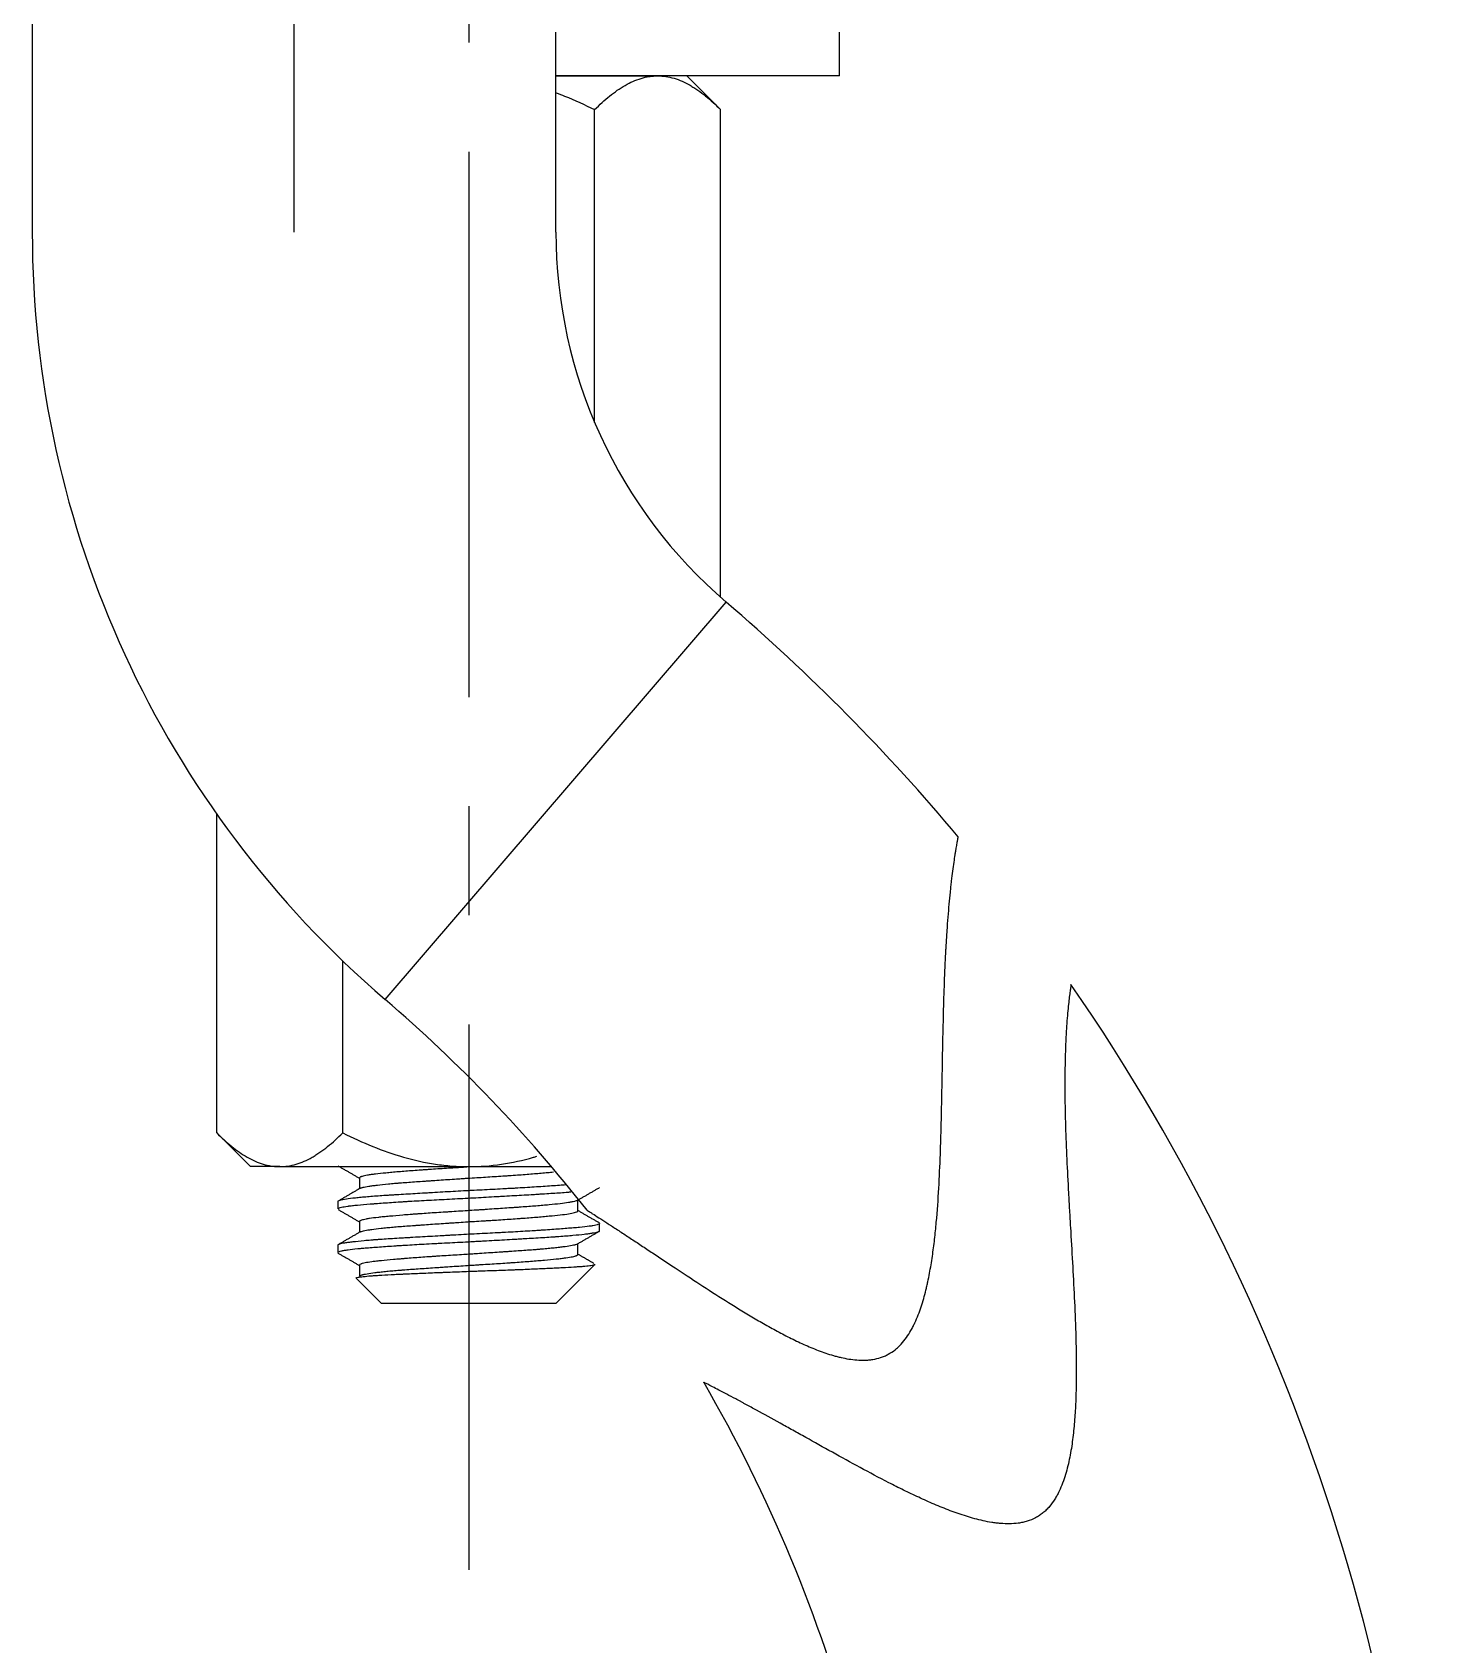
# Model space of a CAD drawing. Extents: x 0 to 790, y 0 to 579.
# Drawn here: x 211.34 to 243.34, y 192.63 to 229.59 of the extents above; entities that cross this region are included whole.
import ezdxf

# ---------------------------------------------------------------- set-up
doc = ezdxf.new("R2010")
doc.units = 0
doc.header["$LTSCALE"] = 10
doc.header["$MEASUREMENT"] = 0
doc.linetypes.add('CENTER', pattern=[2, 1.25, -0.25, 0.25, -0.25])
doc.layers.get('0').update_dxf_attribs({"linetype": 'CONTINUOUS'})
doc.layers.add('1', color=7, linetype='CONTINUOUS')

msp = doc.modelspace()

# ---------------------------------------------------------------- linework, layer by layer
at = {"color": 1, "linetype": 'CENTER'}
msp.add_line((221.338, 266.851), (221.338, 193.954), dxfattribs=at)
at = {"layer": '1', "color": 7, "linetype": 'Continuous', "lineweight": -3}
for p, q in [((211.337, 256.953), (211.337, 225.01)), ((217.337, 225.01), (217.337, 256.953)), ((223.337, 225.01), (223.337, 229.59)), ((229.838, 228.59), (229.838, 229.59)), ((223.337, 228.59), (225.668, 228.59)), ((229.838, 228.59), (223.337, 228.59)), ((223.838, 228.59), (223.838, 228.59)), ((226.338, 228.59), (225.668, 228.59)), ((227.111, 227.816), (226.338, 228.59)), ((224.224, 220.648), (224.224, 227.816)), ((227.111, 216.64), (227.111, 227.816)), ((211.337, 225.01), (211.337, 225.01)), ((219.424, 207.422), (227.236, 216.531)), ((215.564, 204.363), (215.564, 211.669)), ((218.451, 204.363), (218.451, 208.306)), ((215.564, 204.363), (216.338, 203.59)), ((217.007, 203.59), (216.338, 203.59)), ((217.007, 203.59), (221.338, 203.59)), ((218.838, 203.331), (218.838, 203.085)), ((221.338, 203.59), (223.235, 203.59)), ((218.338, 202.787), (218.338, 202.62)), ((223.838, 202.577), (223.838, 202.822)), ((218.838, 202.331), (218.838, 202.085)), ((224.338, 202.12), (224.338, 202.288)), ((223.838, 201.576), (223.838, 201.822)), ((218.338, 201.788), (218.338, 201.619)), ((218.838, 201.331), (218.838, 201.076)), ((223.338, 200.454), (224.212, 201.328)), ((218.764, 201.027), (219.338, 200.454)), ((221.338, 200.454), (219.338, 200.454)), ((223.338, 200.454), (221.338, 200.454))]:
    msp.add_line(p, q, dxfattribs=at)
for centre, radius, start, end in [((234.507, 225.01), 23.17, 180, 229.3831), ((234.507, 225.01), 11.17, 180, 229.3831), ((197.201, 181.51), 46.136, 39.9745, 49.3831), ((197.201, 181.51), 46.136, 0, 34.6822), ((197.201, 181.51), 34.136, 38.1371, 49.3831), ((197.201, 181.51), 34.136, 0, 30.1334)]:
    msp.add_arc(centre, radius, start, end, dxfattribs=at)
for points, knots in [([(224.224, 227.816), (224.337, 227.929), (224.452, 228.034), (224.684, 228.221), (224.802, 228.303), (225.041, 228.44), (225.163, 228.495), (225.35, 228.551), (225.413, 228.565), (225.508, 228.58), (225.54, 228.583), (225.604, 228.588), (225.636, 228.59), (225.668, 228.59)], [0, 0, 0, 0, 0.25, 0.25, 0.5, 0.5, 0.75, 0.75, 0.875, 0.875, 0.9375, 0.9375, 1, 1, 1, 1]), ([(225.668, 228.59), (225.794, 228.59), (225.919, 228.57), (226.167, 228.497), (226.289, 228.443), (226.44, 228.357), (226.47, 228.339), (226.53, 228.301), (226.56, 228.281), (226.649, 228.219), (226.708, 228.175), (226.884, 228.034), (226.998, 227.929), (227.111, 227.816)], [0, 0, 0, 0, 0.25, 0.25, 0.5, 0.5, 0.5625, 0.5625, 0.625, 0.625, 0.75, 0.75, 1, 1, 1, 1]), ([(223.342, 228.203), (223.407, 228.179), (223.471, 228.154), (223.769, 228.034), (223.998, 227.929), (224.224, 227.816)], [0, 0, 0, 0, 0.215264, 0.215264, 1, 1, 1, 1]), ([(224.05, 202.591), (224.05, 202.591), (224.062, 202.584), (224.094, 202.563), (224.114, 202.55), (224.14, 202.534), (224.158, 202.523), (224.168, 202.516), (224.219, 202.484), (224.268, 202.452), (224.378, 202.382), (224.439, 202.342), (224.522, 202.288), (224.539, 202.277), (224.574, 202.255), (224.591, 202.244), (224.645, 202.209), (224.681, 202.185), (224.793, 202.112), (224.87, 202.062), (225.03, 201.957), (225.112, 201.903), (225.28, 201.792), (225.366, 201.735), (225.542, 201.618), (225.631, 201.559), (225.812, 201.439), (225.904, 201.378), (226.182, 201.194), (226.371, 201.069), (226.754, 200.819), (226.949, 200.693), (227.344, 200.442), (227.544, 200.318), (227.85, 200.135), (227.952, 200.074), (228.16, 199.955), (228.264, 199.897), (228.476, 199.782), (228.582, 199.726), (228.797, 199.618), (228.906, 199.566), (229.126, 199.468), (229.237, 199.421), (229.463, 199.335), (229.577, 199.295), (229.723, 199.253), (229.753, 199.245), (229.812, 199.23), (229.841, 199.222), (229.931, 199.202), (229.99, 199.19), (230.111, 199.171), (230.171, 199.163), (230.292, 199.154), (230.353, 199.152), (230.445, 199.155), (230.475, 199.157), (230.537, 199.163), (230.568, 199.166), (230.659, 199.181), (230.719, 199.195), (230.807, 199.224), (230.837, 199.235), (230.88, 199.253), (230.894, 199.26), (230.923, 199.274), (230.937, 199.281), (231.006, 199.318), (231.058, 199.352), (231.132, 199.411), (231.156, 199.432), (231.203, 199.476), (231.226, 199.499), (231.291, 199.57), (231.331, 199.62), (231.406, 199.726), (231.441, 199.78), (231.489, 199.866), (231.504, 199.894), (231.535, 199.953), (231.549, 199.983), (231.591, 200.072), (231.616, 200.132), (231.664, 200.254), (231.686, 200.316), (231.748, 200.502), (231.783, 200.629), (231.823, 200.789), (231.83, 200.821), (231.845, 200.886), (231.852, 200.918), (231.873, 201.015), (231.886, 201.08), (231.923, 201.274), (231.944, 201.404), (231.982, 201.664), (231.999, 201.794), (232.029, 202.053), (232.042, 202.183), (232.077, 202.573), (232.096, 202.834), (232.125, 203.354), (232.137, 203.614), (232.151, 204.003), (232.155, 204.133), (232.161, 204.328), (232.162, 204.392), (232.166, 204.522), (232.167, 204.587), (232.175, 204.911), (232.18, 205.167), (232.19, 205.676), (232.194, 205.928), (232.204, 206.427), (232.209, 206.673), (232.221, 207.16), (232.227, 207.4), (232.243, 207.873), (232.253, 208.106), (232.266, 208.392), (232.269, 208.449), (232.274, 208.533), (232.275, 208.561), (232.278, 208.617), (232.286, 208.757), (232.295, 208.892), (232.316, 209.21), (232.332, 209.412), (232.358, 209.697), (232.366, 209.789), (232.38, 209.922), (232.385, 209.966), (232.394, 210.051), (232.399, 210.093), (232.423, 210.295), (232.442, 210.439), (232.469, 210.628), (232.478, 210.686), (232.49, 210.767), (232.496, 210.805), (232.502, 210.841), (232.506, 210.864), (232.508, 210.876), (232.517, 210.93), (232.53, 211.007), (232.545, 211.089), (232.551, 211.122), (232.556, 211.145), (232.557, 211.15), (232.557, 211.15)], [0, 0, 0, 0, 0.015625, 0.015625, 0.023437, 0.027343, 0.027343, 0.031249, 0.031249, 0.046874, 0.046874, 0.062498, 0.062498, 0.066404, 0.066404, 0.070311, 0.070311, 0.078123, 0.078123, 0.093747, 0.093747, 0.109372, 0.109372, 0.124997, 0.124997, 0.140621, 0.140621, 0.156246, 0.156246, 0.187495, 0.187495, 0.218744, 0.218744, 0.249993, 0.249993, 0.265618, 0.265618, 0.281242, 0.281242, 0.296867, 0.296867, 0.312492, 0.312492, 0.328116, 0.328116, 0.343741, 0.343741, 0.347647, 0.347647, 0.351553, 0.351553, 0.359365, 0.359365, 0.367178, 0.367178, 0.37499, 0.37499, 0.378896, 0.378896, 0.382802, 0.382802, 0.390615, 0.390615, 0.394521, 0.394521, 0.396474, 0.396474, 0.398427, 0.398427, 0.406239, 0.406239, 0.410145, 0.410145, 0.414051, 0.414051, 0.421864, 0.421864, 0.429676, 0.429676, 0.433582, 0.433582, 0.437488, 0.437488, 0.445301, 0.445301, 0.453113, 0.453113, 0.468737, 0.468737, 0.472644, 0.472644, 0.47655, 0.47655, 0.484362, 0.484362, 0.499987, 0.499987, 0.515611, 0.515611, 0.531236, 0.531236, 0.562485, 0.562485, 0.593734, 0.593734, 0.609359, 0.609359, 0.617171, 0.617171, 0.624983, 0.624983, 0.656232, 0.656232, 0.687482, 0.687482, 0.718731, 0.718731, 0.74998, 0.74998, 0.781229, 0.781229, 0.789041, 0.789041, 0.792947, 0.792947, 0.796854, 0.812478, 0.812478, 0.843727, 0.843727, 0.859352, 0.859352, 0.867164, 0.867164, 0.874977, 0.874977, 0.906226, 0.906226, 0.92185, 0.92185, 0.929663, 0.933569, 0.933569, 0.937475, 0.937475, 0.953099, 0.968724, 0.984349, 0.984349, 1, 1, 1, 1]), ([(235.14, 207.763), (235.14, 207.763), (235.139, 207.756), (235.135, 207.729), (235.132, 207.708), (235.124, 207.655), (235.119, 207.621), (235.111, 207.561), (235.109, 207.539), (235.103, 207.492), (235.1, 207.466), (235.084, 207.333), (235.07, 207.203), (235.051, 206.975), (235.044, 206.893), (235.036, 206.763), (235.033, 206.718), (235.028, 206.627), (235.025, 206.581), (235.013, 206.344), (235.006, 206.139), (235.001, 205.814), (235, 205.703), (234.999, 205.56), (234.999, 205.531), (234.999, 205.474), (234.999, 205.445), (234.999, 205.357), (235, 205.298), (235.002, 205.003), (235.007, 204.76), (235.022, 204.267), (235.032, 204.015), (235.055, 203.506), (235.068, 203.247), (235.086, 202.92), (235.089, 202.855), (235.097, 202.723), (235.1, 202.657), (235.111, 202.459), (235.119, 202.327), (235.142, 201.929), (235.158, 201.663), (235.188, 201.128), (235.202, 200.86), (235.228, 200.321), (235.239, 200.051), (235.251, 199.644), (235.255, 199.509), (235.26, 199.237), (235.261, 199.101), (235.262, 198.829), (235.261, 198.693), (235.255, 198.421), (235.251, 198.285), (235.239, 198.014), (235.231, 197.878), (235.208, 197.606), (235.195, 197.47), (235.168, 197.267), (235.158, 197.199), (235.137, 197.063), (235.125, 196.996), (235.098, 196.862), (235.084, 196.795), (235.051, 196.663), (235.033, 196.597), (234.994, 196.467), (234.972, 196.402), (234.924, 196.274), (234.897, 196.211), (234.852, 196.117), (234.836, 196.086), (234.803, 196.026), (234.786, 195.996), (234.731, 195.908), (234.69, 195.852), (234.623, 195.773), (234.599, 195.747), (234.55, 195.698), (234.524, 195.675), (234.471, 195.632), (234.443, 195.611), (234.4, 195.583), (234.386, 195.574), (234.356, 195.556), (234.34, 195.548), (234.263, 195.507), (234.2, 195.482), (234.101, 195.452), (234.068, 195.443), (234.017, 195.432), (234, 195.429), (233.966, 195.423), (233.949, 195.42), (233.865, 195.409), (233.797, 195.404), (233.661, 195.402), (233.594, 195.405), (233.492, 195.413), (233.458, 195.416), (233.391, 195.425), (233.357, 195.429), (233.258, 195.445), (233.192, 195.458), (232.997, 195.501), (232.869, 195.536), (232.617, 195.615), (232.493, 195.658), (232.309, 195.728), (232.248, 195.752), (232.126, 195.801), (232.066, 195.826), (231.885, 195.903), (231.767, 195.956), (231.533, 196.065), (231.417, 196.12), (231.189, 196.232), (231.076, 196.289), (230.74, 196.461), (230.521, 196.578), (230.091, 196.81), (229.879, 196.927), (229.464, 197.157), (229.261, 197.271), (228.962, 197.438), (228.863, 197.493), (228.717, 197.574), (228.668, 197.601), (228.572, 197.655), (228.524, 197.681), (228.289, 197.812), (228.108, 197.912), (227.851, 198.052), (227.769, 198.097), (227.668, 198.151), (227.649, 198.162), (227.609, 198.183), (227.59, 198.194), (227.532, 198.225), (227.495, 198.245), (227.385, 198.303), (227.316, 198.34), (227.188, 198.407), (227.128, 198.439), (227.019, 198.495), (226.97, 198.521), (226.916, 198.549), (226.905, 198.554), (226.885, 198.565), (226.875, 198.57), (226.848, 198.584), (226.831, 198.593), (226.786, 198.616), (226.763, 198.627), (226.732, 198.643), (226.724, 198.647), (226.724, 198.647)], [0, 0, 0, 0, 0.015626, 0.015626, 0.031251, 0.031251, 0.046877, 0.046877, 0.05469, 0.05469, 0.062502, 0.062502, 0.093753, 0.093753, 0.109379, 0.109379, 0.117192, 0.117192, 0.125005, 0.125005, 0.156256, 0.156256, 0.171881, 0.171881, 0.175788, 0.175788, 0.179694, 0.179694, 0.187507, 0.187507, 0.218758, 0.218758, 0.250009, 0.250009, 0.28126, 0.28126, 0.289073, 0.289073, 0.296886, 0.296886, 0.312512, 0.312512, 0.343763, 0.343763, 0.375014, 0.375014, 0.406265, 0.406265, 0.421891, 0.421891, 0.437516, 0.437516, 0.453142, 0.453142, 0.468767, 0.468767, 0.484393, 0.484393, 0.500019, 0.500019, 0.507831, 0.507831, 0.515644, 0.515644, 0.523457, 0.523457, 0.53127, 0.53127, 0.539083, 0.539083, 0.546895, 0.546895, 0.550802, 0.550802, 0.554708, 0.554708, 0.562521, 0.562521, 0.566427, 0.566427, 0.570334, 0.570334, 0.57424, 0.57424, 0.576193, 0.576193, 0.578146, 0.578146, 0.585959, 0.585959, 0.589866, 0.589866, 0.591819, 0.591819, 0.593772, 0.593772, 0.601585, 0.601585, 0.609398, 0.609398, 0.613304, 0.613304, 0.61721, 0.61721, 0.625023, 0.625023, 0.640649, 0.640649, 0.656274, 0.656274, 0.664087, 0.664087, 0.6719, 0.6719, 0.687526, 0.687526, 0.703151, 0.703151, 0.718777, 0.718777, 0.750028, 0.750028, 0.781279, 0.781279, 0.81253, 0.81253, 0.828156, 0.828156, 0.835969, 0.835969, 0.843781, 0.843781, 0.875033, 0.875033, 0.890658, 0.890658, 0.894565, 0.894565, 0.898471, 0.898471, 0.906284, 0.906284, 0.921909, 0.921909, 0.937535, 0.937535, 0.95316, 0.95316, 0.957067, 0.957067, 0.960973, 0.960973, 0.968786, 0.968786, 0.984412, 0.984412, 1, 1, 1, 1]), ([(215.564, 204.363), (215.677, 204.25), (215.792, 204.146), (216.024, 203.959), (216.141, 203.876), (216.381, 203.739), (216.503, 203.684), (216.69, 203.628), (216.753, 203.614), (216.848, 203.599), (216.88, 203.596), (216.944, 203.591), (216.976, 203.59), (217.007, 203.59)], [0, 0, 0, 0, 0.25, 0.25, 0.5, 0.5, 0.75, 0.75, 0.875, 0.875, 0.9375, 0.9375, 1, 1, 1, 1]), ([(217.007, 203.59), (217.134, 203.59), (217.259, 203.609), (217.506, 203.682), (217.628, 203.736), (217.779, 203.822), (217.809, 203.84), (217.869, 203.878), (217.899, 203.898), (217.989, 203.96), (218.048, 204.004), (218.223, 204.145), (218.338, 204.25), (218.451, 204.363)], [0, 0, 0, 0, 0.25, 0.25, 0.5, 0.5, 0.5625, 0.5625, 0.625, 0.625, 0.75, 0.75, 1, 1, 1, 1]), ([(218.451, 204.363), (218.677, 204.25), (218.906, 204.146), (219.37, 203.959), (219.605, 203.876), (220.085, 203.739), (220.329, 203.684), (220.702, 203.628), (220.828, 203.614), (221.019, 203.599), (221.082, 203.596), (221.21, 203.591), (221.274, 203.59), (221.338, 203.59)], [0, 0, 0, 0, 0.25, 0.25, 0.5, 0.5, 0.75, 0.75, 0.875, 0.875, 0.9375, 0.9375, 1, 1, 1, 1]), ([(221.338, 203.59), (221.591, 203.59), (221.841, 203.609), (222.335, 203.682), (222.579, 203.736), (222.847, 203.812), (222.873, 203.82), (222.899, 203.828)], [0, 0, 0, 0, 0.474369, 0.474369, 0.948738, 0.948738, 1, 1, 1, 1]), ([(221.474, 203.589), (221.395, 203.584), (221.315, 203.579), (221.2, 203.572), (221.166, 203.57), (221.097, 203.565), (221.063, 203.563), (220.961, 203.557), (220.894, 203.553), (220.694, 203.54), (220.564, 203.532), (220.403, 203.521), (220.371, 203.519), (220.308, 203.515), (220.277, 203.512), (220.185, 203.506), (220.125, 203.501), (219.949, 203.488), (219.838, 203.479), (219.706, 203.468), (219.68, 203.466), (219.629, 203.461), (219.604, 203.459), (219.531, 203.452), (219.485, 203.448), (219.352, 203.435), (219.272, 203.427), (219.183, 203.417), (219.165, 203.414), (219.132, 203.41), (219.116, 203.408), (219.07, 203.402), (219.042, 203.397), (218.966, 203.384), (218.926, 203.375), (218.889, 203.364), (218.882, 203.362), (218.87, 203.357), (218.865, 203.355), (218.851, 203.348), (218.845, 203.343), (218.839, 203.336), (218.838, 203.334), (218.838, 203.331)], [0, 0, 0, 0, 0.059062, 0.059062, 0.084345, 0.084345, 0.109628, 0.109628, 0.160195, 0.160195, 0.261328, 0.261328, 0.286611, 0.286611, 0.311894, 0.311894, 0.362461, 0.362461, 0.463594, 0.463594, 0.488877, 0.488877, 0.51416, 0.51416, 0.564727, 0.564727, 0.66586, 0.66586, 0.691143, 0.691143, 0.716427, 0.716427, 0.766993, 0.766993, 0.868126, 0.868126, 0.893409, 0.893409, 0.918693, 0.918693, 0.969259, 0.969259, 1, 1, 1, 1]), ([(218.853, 203.094), (218.859, 203.097), (218.865, 203.1), (218.88, 203.105), (218.886, 203.107), (218.901, 203.112), (218.908, 203.114), (218.951, 203.124), (218.996, 203.133), (219.078, 203.146), (219.123, 203.152), (219.174, 203.159), (219.21, 203.163), (219.228, 203.166), (219.322, 203.177), (219.405, 203.186), (219.543, 203.199), (219.591, 203.204), (219.667, 203.21), (219.692, 203.212), (219.745, 203.216), (219.771, 203.218), (219.907, 203.229), (220.02, 203.237), (220.199, 203.25), (220.291, 203.256), (220.385, 203.263), (220.449, 203.267), (220.481, 203.269), (220.644, 203.281), (220.775, 203.29), (220.976, 203.303), (221.044, 203.308), (221.145, 203.314), (221.179, 203.317), (221.248, 203.321), (221.282, 203.323), (221.454, 203.334), (221.726, 203.351), (221.991, 203.368), (222.154, 203.378), (222.187, 203.38), (222.251, 203.385), (222.283, 203.387), (222.377, 203.393), (222.438, 203.398), (222.619, 203.411), (222.734, 203.42), (222.871, 203.431), (222.898, 203.433), (222.951, 203.438), (222.977, 203.44), (223.053, 203.447), (223.102, 203.451), (223.194, 203.46), (223.237, 203.464), (223.278, 203.468)], [0, 0, 0, 0, 0.024833, 0.024833, 0.042271, 0.042271, 0.05971, 0.05971, 0.129465, 0.129465, 0.164342, 0.18178, 0.18178, 0.199219, 0.199219, 0.268973, 0.268973, 0.303851, 0.303851, 0.321289, 0.321289, 0.338728, 0.338728, 0.408482, 0.408482, 0.44336, 0.460798, 0.460798, 0.478237, 0.478237, 0.547991, 0.547991, 0.582868, 0.582868, 0.600307, 0.600307, 0.617746, 0.617746, 0.6875, 0.757255, 0.757255, 0.774693, 0.774693, 0.792132, 0.792132, 0.827009, 0.827009, 0.896763, 0.896763, 0.914202, 0.914202, 0.931641, 0.931641, 0.966518, 0.966518, 1, 1, 1, 1]), ([(223.557, 203.17), (223.513, 203.167), (223.467, 203.163), (223.361, 203.155), (223.301, 203.151), (223.112, 203.138), (222.98, 203.129), (222.702, 203.111), (222.557, 203.102), (222.368, 203.092), (222.329, 203.09), (222.253, 203.086), (222.214, 203.084), (222.098, 203.077), (222.02, 203.073), (221.784, 203.061), (221.625, 203.053), (221.443, 203.044), (221.423, 203.043), (221.382, 203.041), (221.362, 203.04), (221.301, 203.036), (221.261, 203.034), (221.14, 203.028), (221.059, 203.023), (220.82, 203.01), (220.663, 203.001), (220.469, 202.99), (220.431, 202.987), (220.354, 202.983), (220.315, 202.981), (220.202, 202.974), (220.128, 202.97), (219.91, 202.957), (219.771, 202.949), (219.605, 202.939), (219.572, 202.937), (219.507, 202.933), (219.475, 202.931), (219.381, 202.925), (219.32, 202.92), (219.146, 202.908), (219.04, 202.899), (218.894, 202.886), (218.848, 202.881), (218.761, 202.872), (218.721, 202.868), (218.608, 202.855), (218.545, 202.846), (218.468, 202.834), (218.446, 202.83), (218.416, 202.823), (218.407, 202.821), (218.391, 202.817), (218.384, 202.815), (218.351, 202.805), (218.338, 202.797), (218.338, 202.789)], [0, 0, 0, 0, 0.027629, 0.027629, 0.061159, 0.061159, 0.128219, 0.128219, 0.195279, 0.195279, 0.212044, 0.212044, 0.228809, 0.228809, 0.262339, 0.262339, 0.329399, 0.329399, 0.337782, 0.337782, 0.346164, 0.346164, 0.36293, 0.36293, 0.39646, 0.39646, 0.46352, 0.46352, 0.480285, 0.480285, 0.49705, 0.49705, 0.53058, 0.53058, 0.59764, 0.59764, 0.614405, 0.614405, 0.63117, 0.63117, 0.6647, 0.6647, 0.73176, 0.73176, 0.76529, 0.76529, 0.79882, 0.79882, 0.865881, 0.865881, 0.899411, 0.899411, 0.916176, 0.916176, 0.932941, 0.932941, 1, 1, 1, 1]), ([(218.338, 202.62), (218.338, 202.624), (218.341, 202.627), (218.349, 202.633), (218.353, 202.636), (218.362, 202.64), (218.368, 202.642), (218.386, 202.649), (218.402, 202.654), (218.458, 202.667), (218.508, 202.676), (218.579, 202.685), (218.587, 202.687), (218.603, 202.689), (218.611, 202.69), (218.637, 202.693), (218.691, 202.699), (218.751, 202.705), (218.878, 202.718), (218.974, 202.726), (219.107, 202.736), (219.134, 202.738), (219.19, 202.742), (219.218, 202.745), (219.305, 202.751), (219.365, 202.756), (219.551, 202.769), (219.683, 202.778), (219.856, 202.789), (219.892, 202.791), (219.963, 202.795), (219.999, 202.798), (220.109, 202.804), (220.183, 202.808), (220.408, 202.821), (220.562, 202.829), (220.798, 202.841), (220.878, 202.845), (221.039, 202.854), (221.12, 202.858), (221.361, 202.87), (221.521, 202.879), (221.76, 202.892), (221.84, 202.897), (221.959, 202.904), (221.999, 202.906), (222.078, 202.91), (222.117, 202.913), (222.311, 202.924), (222.461, 202.932), (222.679, 202.945), (222.751, 202.949), (222.839, 202.954), (222.856, 202.955), (222.891, 202.957), (222.908, 202.958), (222.96, 202.962), (222.994, 202.964), (223.161, 202.974), (223.286, 202.982), (223.46, 202.994), (223.516, 202.999), (223.597, 203.005), (223.624, 203.008), (223.658, 203.011), (223.666, 203.011), (223.675, 203.012)], [0, 0, 0, 0, 0.028303, 0.028303, 0.044681, 0.044681, 0.06106, 0.06106, 0.093817, 0.093817, 0.15933, 0.15933, 0.167519, 0.167519, 0.175708, 0.175708, 0.192087, 0.224844, 0.224844, 0.290357, 0.290357, 0.306736, 0.306736, 0.323114, 0.323114, 0.355871, 0.355871, 0.421384, 0.421384, 0.437763, 0.437763, 0.454141, 0.454141, 0.486898, 0.486898, 0.552411, 0.552411, 0.585168, 0.585168, 0.617925, 0.617925, 0.683439, 0.683439, 0.716195, 0.716195, 0.732574, 0.732574, 0.748952, 0.748952, 0.814466, 0.814466, 0.847222, 0.847222, 0.855412, 0.855412, 0.863601, 0.863601, 0.879979, 0.879979, 0.945493, 0.945493, 0.97825, 0.97825, 0.994628, 0.994628, 1, 1, 1, 1]), ([(223.825, 202.815), (223.813, 202.807), (223.791, 202.8), (223.743, 202.788), (223.724, 202.784), (223.679, 202.775), (223.654, 202.771), (223.571, 202.758), (223.441, 202.74), (223.274, 202.722), (223.158, 202.711), (223.134, 202.708), (223.085, 202.704), (223.061, 202.702), (222.985, 202.695), (222.934, 202.691), (222.773, 202.679), (222.659, 202.67), (222.508, 202.66), (222.478, 202.657), (222.416, 202.653), (222.385, 202.651), (222.291, 202.644), (222.228, 202.64), (222.035, 202.627), (221.903, 202.618), (221.734, 202.606), (221.7, 202.604), (221.632, 202.6), (221.598, 202.597), (221.496, 202.591), (221.427, 202.586), (221.223, 202.573), (221.087, 202.565), (220.918, 202.554), (220.884, 202.552), (220.816, 202.548), (220.783, 202.546), (220.683, 202.54), (220.617, 202.535), (220.423, 202.523), (220.298, 202.514), (220.146, 202.503), (220.116, 202.501), (220.057, 202.496), (220.027, 202.494), (219.94, 202.487), (219.884, 202.483), (219.721, 202.469), (219.62, 202.46), (219.502, 202.449), (219.479, 202.447), (219.433, 202.443), (219.411, 202.441), (219.346, 202.435), (219.306, 202.43), (219.191, 202.418), (219.124, 202.41), (219.053, 202.399), (219.039, 202.397), (219.013, 202.392), (219, 202.39), (218.965, 202.383), (218.944, 202.379), (218.89, 202.365), (218.865, 202.356), (218.847, 202.345), (218.845, 202.343), (218.84, 202.338), (218.839, 202.336), (218.838, 202.333), (218.838, 202.332), (218.838, 202.331)], [0, 0, 0, 0, 0.049655, 0.049655, 0.076641, 0.076641, 0.103627, 0.103627, 0.157599, 0.211572, 0.211572, 0.225065, 0.225065, 0.238558, 0.238558, 0.265544, 0.265544, 0.319517, 0.319517, 0.33301, 0.33301, 0.346503, 0.346503, 0.373489, 0.373489, 0.427461, 0.427461, 0.440955, 0.440955, 0.454448, 0.454448, 0.481434, 0.481434, 0.535406, 0.535406, 0.548899, 0.548899, 0.562392, 0.562392, 0.589379, 0.589379, 0.643351, 0.643351, 0.656844, 0.656844, 0.670337, 0.670337, 0.697323, 0.697323, 0.751296, 0.751296, 0.764789, 0.764789, 0.778282, 0.778282, 0.805268, 0.805268, 0.859241, 0.859241, 0.872734, 0.872734, 0.886227, 0.886227, 0.913213, 0.913213, 0.967186, 0.967186, 0.980679, 0.980679, 0.994172, 0.994172, 1, 1, 1, 1]), ([(218.851, 202.093), (218.855, 202.095), (218.86, 202.098), (218.886, 202.108), (218.917, 202.117), (218.98, 202.129), (219.004, 202.134), (219.043, 202.14), (219.057, 202.142), (219.086, 202.147), (219.101, 202.149), (219.18, 202.16), (219.252, 202.169), (219.374, 202.182), (219.417, 202.187), (219.485, 202.194), (219.508, 202.196), (219.556, 202.2), (219.58, 202.202), (219.703, 202.213), (219.808, 202.222), (219.976, 202.234), (220.034, 202.238), (220.123, 202.245), (220.153, 202.247), (220.214, 202.251), (220.245, 202.253), (220.4, 202.264), (220.527, 202.273), (220.724, 202.286), (220.79, 202.291), (220.891, 202.297), (220.924, 202.3), (220.992, 202.304), (221.026, 202.307), (221.197, 202.318), (221.332, 202.327), (221.536, 202.339), (221.604, 202.344), (221.705, 202.35), (221.739, 202.352), (221.807, 202.356), (221.841, 202.358), (222.008, 202.369), (222.138, 202.377), (222.328, 202.39), (222.421, 202.396), (222.512, 202.403), (222.572, 202.407), (222.602, 202.41), (222.749, 202.421), (222.859, 202.43), (223.014, 202.443), (223.089, 202.45), (223.159, 202.456), (223.206, 202.461), (223.228, 202.463), (223.339, 202.474), (223.418, 202.482), (223.556, 202.498), (223.616, 202.507), (223.691, 202.52), (223.714, 202.525), (223.753, 202.534), (223.769, 202.538), (223.812, 202.552), (223.829, 202.561), (223.837, 202.572), (223.837, 202.574), (223.838, 202.577), (223.838, 202.577), (223.838, 202.577)], [0, 0, 0, 0, 0.015517, 0.015517, 0.069397, 0.069397, 0.096336, 0.096336, 0.109806, 0.109806, 0.123276, 0.123276, 0.177155, 0.177155, 0.204095, 0.204095, 0.217565, 0.217565, 0.231035, 0.231035, 0.284914, 0.284914, 0.311854, 0.311854, 0.325324, 0.325324, 0.338793, 0.338793, 0.392673, 0.392673, 0.419612, 0.419612, 0.433082, 0.433082, 0.446552, 0.446552, 0.500431, 0.500431, 0.527371, 0.527371, 0.540841, 0.540841, 0.554311, 0.554311, 0.60819, 0.60819, 0.63513, 0.6486, 0.6486, 0.66207, 0.66207, 0.715949, 0.715949, 0.742889, 0.756358, 0.756358, 0.769828, 0.769828, 0.823708, 0.823708, 0.877587, 0.877587, 0.904527, 0.904527, 0.931466, 0.931466, 0.985346, 0.985346, 0.998816, 0.998816, 1, 1, 1, 1]), ([(224.338, 202.289), (224.338, 202.289), (224.338, 202.289), (224.338, 202.288), (224.337, 202.286), (224.337, 202.284), (224.335, 202.281), (224.332, 202.278), (224.316, 202.267), (224.29, 202.258), (224.234, 202.244), (224.211, 202.24), (224.173, 202.233), (224.16, 202.231), (224.131, 202.227), (224.116, 202.224), (224.037, 202.214), (223.963, 202.205), (223.835, 202.193), (223.79, 202.189), (223.717, 202.183), (223.692, 202.181), (223.641, 202.177), (223.615, 202.175), (223.535, 202.169), (223.479, 202.164), (223.364, 202.156), (223.244, 202.147), (223.116, 202.138), (223.016, 202.131), (222.983, 202.129), (222.914, 202.125), (222.88, 202.122), (222.705, 202.111), (222.56, 202.103), (222.335, 202.09), (222.259, 202.086), (222.143, 202.08), (222.104, 202.078), (222.026, 202.074), (221.986, 202.072), (221.787, 202.061), (221.627, 202.053), (221.307, 202.037), (221.146, 202.028), (220.945, 202.017), (220.905, 202.014), (220.825, 202.01), (220.785, 202.008), (220.667, 202.001), (220.589, 201.996), (220.358, 201.983), (220.207, 201.975), (220.024, 201.964), (219.987, 201.962), (219.915, 201.958), (219.809, 201.951), (219.707, 201.945), (219.509, 201.933), (219.384, 201.925), (219.238, 201.914), (219.209, 201.912), (219.152, 201.908), (219.125, 201.906), (219.044, 201.899), (218.993, 201.895), (218.848, 201.881), (218.762, 201.872), (218.667, 201.861), (218.649, 201.859), (218.614, 201.855), (218.597, 201.853), (218.549, 201.846), (218.521, 201.842), (218.444, 201.83), (218.405, 201.822), (218.372, 201.812), (218.363, 201.809), (218.356, 201.805), (218.352, 201.803), (218.35, 201.802), (218.341, 201.797), (218.338, 201.793), (218.338, 201.789), (218.338, 201.789), (218.338, 201.789)], [0, 0, 0, 0, 0.000614, 0.000614, 0.007017, 0.007017, 0.013421, 0.026228, 0.026228, 0.077458, 0.077458, 0.103073, 0.103073, 0.11588, 0.11588, 0.128688, 0.128688, 0.179917, 0.179917, 0.205532, 0.205532, 0.218339, 0.218339, 0.231147, 0.231147, 0.256761, 0.256761, 0.282376, 0.307991, 0.307991, 0.320798, 0.320798, 0.333606, 0.333606, 0.384835, 0.384835, 0.41045, 0.41045, 0.423257, 0.423257, 0.436065, 0.436065, 0.487294, 0.487294, 0.538524, 0.538524, 0.551331, 0.551331, 0.564139, 0.564139, 0.589753, 0.589753, 0.640983, 0.640983, 0.65379, 0.65379, 0.666598, 0.692213, 0.692213, 0.743442, 0.743442, 0.75625, 0.75625, 0.769057, 0.769057, 0.794672, 0.794672, 0.845901, 0.845901, 0.858709, 0.858709, 0.871516, 0.871516, 0.897131, 0.897131, 0.94836, 0.94836, 0.961168, 0.967571, 0.967571, 0.973975, 0.973975, 0.99959, 0.99959, 1, 1, 1, 1]), ([(218.338, 201.619), (218.338, 201.623), (218.341, 201.627), (218.359, 201.64), (218.384, 201.649), (218.431, 201.661), (218.441, 201.663), (218.464, 201.667), (218.476, 201.67), (218.514, 201.676), (218.542, 201.68), (218.635, 201.693), (218.709, 201.702), (218.816, 201.712), (218.849, 201.715), (218.884, 201.718), (218.908, 201.72), (218.92, 201.721), (218.98, 201.726), (219.031, 201.73), (219.137, 201.739), (219.193, 201.743), (219.308, 201.751), (219.427, 201.76), (219.556, 201.769), (219.656, 201.776), (219.69, 201.778), (219.758, 201.783), (219.792, 201.785), (219.966, 201.796), (220.111, 201.804), (220.336, 201.817), (220.412, 201.821), (220.529, 201.827), (220.568, 201.829), (220.647, 201.833), (220.686, 201.835), (220.884, 201.846), (221.043, 201.854), (221.283, 201.866), (221.364, 201.87), (221.485, 201.877), (221.525, 201.879), (221.606, 201.884), (221.647, 201.886), (221.847, 201.897), (222.005, 201.906), (222.236, 201.919), (222.312, 201.924), (222.426, 201.93), (222.463, 201.932), (222.538, 201.937), (222.575, 201.939), (222.759, 201.95), (222.898, 201.958), (223.096, 201.97), (223.161, 201.974), (223.255, 201.98), (223.301, 201.983), (223.346, 201.986), (223.376, 201.988), (223.391, 201.989), (223.524, 201.999), (223.631, 202.008), (223.824, 202.026), (223.911, 202.035), (224.006, 202.046), (224.025, 202.048), (224.06, 202.052), (224.076, 202.054), (224.124, 202.061), (224.153, 202.065), (224.23, 202.077), (224.27, 202.085), (224.303, 202.096), (224.309, 202.098), (224.319, 202.102), (224.323, 202.104), (224.334, 202.11), (224.337, 202.114), (224.338, 202.119), (224.338, 202.119), (224.338, 202.12)], [0, 0, 0, 0, 0.024181, 0.024181, 0.07541, 0.07541, 0.088218, 0.088218, 0.101025, 0.101025, 0.12664, 0.12664, 0.177869, 0.177869, 0.190677, 0.19708, 0.19708, 0.203484, 0.203484, 0.229099, 0.229099, 0.254713, 0.254713, 0.280328, 0.305943, 0.305943, 0.31875, 0.31875, 0.331558, 0.331558, 0.382787, 0.382787, 0.408402, 0.408402, 0.421209, 0.421209, 0.434017, 0.434017, 0.485246, 0.485246, 0.510861, 0.510861, 0.523668, 0.523668, 0.536476, 0.536476, 0.587705, 0.587705, 0.61332, 0.61332, 0.626127, 0.626127, 0.638935, 0.638935, 0.690164, 0.690164, 0.715779, 0.715779, 0.728586, 0.73499, 0.73499, 0.741394, 0.741394, 0.792623, 0.792623, 0.843853, 0.843853, 0.85666, 0.85666, 0.869467, 0.869467, 0.895082, 0.895082, 0.946312, 0.946312, 0.959119, 0.959119, 0.971926, 0.971926, 0.997541, 0.997541, 1, 1, 1, 1]), ([(223.821, 201.813), (223.813, 201.808), (223.802, 201.804), (223.781, 201.797), (223.774, 201.795), (223.757, 201.791), (223.748, 201.789), (223.72, 201.783), (223.698, 201.779), (223.626, 201.766), (223.567, 201.757), (223.481, 201.746), (223.463, 201.743), (223.426, 201.739), (223.406, 201.737), (223.348, 201.73), (223.265, 201.721), (223.174, 201.712), (223.079, 201.703), (223.029, 201.699), (222.951, 201.693), (222.925, 201.69), (222.871, 201.686), (222.844, 201.684), (222.761, 201.678), (222.704, 201.674), (222.53, 201.661), (222.409, 201.653), (222.25, 201.642), (222.218, 201.639), (222.153, 201.635), (222.121, 201.633), (222.022, 201.626), (221.957, 201.622), (221.757, 201.608), (221.623, 201.599), (221.452, 201.588), (221.417, 201.585), (221.349, 201.581), (221.314, 201.579), (221.211, 201.572), (221.143, 201.568), (220.94, 201.556), (220.806, 201.547), (220.641, 201.537), (220.608, 201.535), (220.543, 201.531), (220.51, 201.528), (220.413, 201.522), (220.35, 201.518), (220.164, 201.504), (220.046, 201.496), (219.904, 201.484), (219.877, 201.482), (219.821, 201.478), (219.794, 201.475), (219.714, 201.468), (219.662, 201.464), (219.514, 201.451), (219.424, 201.442), (219.3, 201.43), (219.261, 201.426), (219.188, 201.417), (219.153, 201.413), (219.058, 201.4), (219.005, 201.392), (218.942, 201.378), (218.923, 201.374), (218.899, 201.367), (218.891, 201.365), (218.878, 201.36), (218.872, 201.358), (218.848, 201.347), (218.838, 201.339), (218.838, 201.331)], [0, 0, 0, 0, 0.028212, 0.028212, 0.041775, 0.041775, 0.055339, 0.055339, 0.082465, 0.082465, 0.136719, 0.136719, 0.150282, 0.150282, 0.163846, 0.163846, 0.190972, 0.218099, 0.218099, 0.245226, 0.245226, 0.258789, 0.258789, 0.272353, 0.272353, 0.299479, 0.299479, 0.353733, 0.353733, 0.367296, 0.367296, 0.38086, 0.38086, 0.407986, 0.407986, 0.46224, 0.46224, 0.475803, 0.475803, 0.489367, 0.489367, 0.516493, 0.516493, 0.570747, 0.570747, 0.58431, 0.58431, 0.597874, 0.597874, 0.625, 0.625, 0.679254, 0.679254, 0.692817, 0.692817, 0.706381, 0.706381, 0.733507, 0.733507, 0.787761, 0.787761, 0.814888, 0.814888, 0.842014, 0.842014, 0.896268, 0.896268, 0.923395, 0.923395, 0.936958, 0.936958, 0.950521, 0.950521, 1, 1, 1, 1]), ([(218.348, 201.606), (218.345, 201.608), (218.342, 201.61), (218.34, 201.612), (218.34, 201.612), (218.34, 201.613)], [0, 0, 0, 0, 0.91409, 0.91409, 1, 1, 1, 1]), ([(218.838, 201.077), (218.838, 201.08), (218.839, 201.082), (218.847, 201.093), (218.864, 201.101), (218.9, 201.111), (218.907, 201.113), (218.925, 201.118), (218.934, 201.12), (218.963, 201.126), (218.986, 201.13), (219.06, 201.143), (219.12, 201.152), (219.208, 201.163), (219.226, 201.165), (219.263, 201.17), (219.283, 201.172), (219.343, 201.179), (219.426, 201.188), (219.518, 201.197), (219.614, 201.206), (219.689, 201.212), (219.768, 201.218), (219.822, 201.222), (219.85, 201.225), (219.934, 201.231), (219.991, 201.235), (220.166, 201.248), (220.288, 201.256), (220.478, 201.269), (220.542, 201.274), (220.641, 201.28), (220.674, 201.283), (220.74, 201.287), (220.774, 201.289), (220.94, 201.301), (221.075, 201.31), (221.279, 201.323), (221.347, 201.328), (221.45, 201.334), (221.484, 201.336), (221.553, 201.34), (221.587, 201.343), (221.757, 201.353), (221.89, 201.361), (222.086, 201.374), (222.151, 201.378), (222.247, 201.384), (222.279, 201.387), (222.343, 201.391), (222.374, 201.393), (222.528, 201.404), (222.646, 201.413), (222.814, 201.426), (222.868, 201.431), (222.948, 201.438), (222.974, 201.44), (223.026, 201.444), (223.051, 201.447), (223.174, 201.458), (223.263, 201.466), (223.385, 201.478), (223.442, 201.485), (223.495, 201.491), (223.529, 201.495), (223.545, 201.497), (223.624, 201.508), (223.676, 201.517), (223.738, 201.53), (223.765, 201.537), (223.787, 201.544), (223.8, 201.548), (223.805, 201.55), (223.829, 201.561), (223.838, 201.569), (223.838, 201.577)], [0, 0, 0, 0, 0.013773, 0.013773, 0.065943, 0.065943, 0.078986, 0.078986, 0.092028, 0.092028, 0.118113, 0.118113, 0.170283, 0.170283, 0.183326, 0.183326, 0.196369, 0.196369, 0.222454, 0.248539, 0.248539, 0.274624, 0.287667, 0.287667, 0.300709, 0.300709, 0.326794, 0.326794, 0.378964, 0.378964, 0.40505, 0.40505, 0.418092, 0.418092, 0.431135, 0.431135, 0.483305, 0.483305, 0.50939, 0.50939, 0.522433, 0.522433, 0.535475, 0.535475, 0.587645, 0.587645, 0.613731, 0.613731, 0.626773, 0.626773, 0.639816, 0.639816, 0.691986, 0.691986, 0.718071, 0.718071, 0.731114, 0.731114, 0.744156, 0.744156, 0.796326, 0.796326, 0.822412, 0.835454, 0.835454, 0.848497, 0.848497, 0.900667, 0.900667, 0.926752, 0.939795, 0.939795, 0.952837, 0.952837, 1, 1, 1, 1]), ([(218.759, 201.032), (218.757, 201.034), (218.757, 201.036), (218.763, 201.044), (218.779, 201.049), (218.813, 201.056), (218.821, 201.057), (218.838, 201.06), (218.847, 201.061), (218.876, 201.065), (218.899, 201.068), (218.973, 201.076), (219.033, 201.082), (219.139, 201.09), (219.177, 201.093), (219.258, 201.099), (219.301, 201.101), (219.435, 201.11), (219.533, 201.115), (219.692, 201.123), (219.747, 201.125), (219.833, 201.129), (219.862, 201.131), (219.921, 201.133), (219.951, 201.134), (220.101, 201.141), (220.226, 201.146), (220.422, 201.154), (220.488, 201.157), (220.589, 201.161), (220.624, 201.162), (220.692, 201.165), (220.727, 201.167), (220.899, 201.173), (221.039, 201.179), (221.25, 201.187), (221.321, 201.19), (221.428, 201.194), (221.464, 201.195), (221.536, 201.197), (221.572, 201.199), (221.75, 201.205), (221.891, 201.21), (222.098, 201.217), (222.167, 201.22), (222.269, 201.224), (222.303, 201.225), (222.371, 201.227), (222.404, 201.229), (222.571, 201.235), (222.828, 201.246), (223.062, 201.256), (223.202, 201.263), (223.229, 201.264), (223.284, 201.267), (223.31, 201.268), (223.388, 201.272), (223.438, 201.275), (223.581, 201.282), (223.669, 201.287), (223.768, 201.293), (223.787, 201.294), (223.825, 201.297), (223.843, 201.298), (223.896, 201.302), (223.929, 201.304), (224.02, 201.312), (224.071, 201.317), (224.132, 201.324), (224.15, 201.327), (224.174, 201.331), (224.181, 201.332), (224.194, 201.335), (224.2, 201.336), (224.22, 201.341), (224.229, 201.345), (224.233, 201.349)], [0, 0, 0, 0, 0.020502, 0.020502, 0.070145, 0.070145, 0.082555, 0.082555, 0.094966, 0.094966, 0.119787, 0.119787, 0.16943, 0.16943, 0.194251, 0.194251, 0.219072, 0.219072, 0.268715, 0.268715, 0.293536, 0.293536, 0.305947, 0.305947, 0.318358, 0.318358, 0.368, 0.368, 0.392821, 0.392821, 0.405232, 0.405232, 0.417643, 0.417643, 0.467285, 0.467285, 0.492106, 0.492106, 0.504517, 0.504517, 0.516928, 0.516928, 0.56657, 0.56657, 0.591392, 0.591392, 0.603802, 0.603802, 0.616213, 0.616213, 0.665855, 0.715498, 0.715498, 0.727909, 0.727909, 0.740319, 0.740319, 0.765141, 0.765141, 0.814783, 0.814783, 0.827194, 0.827194, 0.839604, 0.839604, 0.864426, 0.864426, 0.914068, 0.914068, 0.938889, 0.938889, 0.9513, 0.9513, 0.963711, 0.963711, 1, 1, 1, 1])]:
    msp.add_open_spline(points, degree=3, knots=knots, dxfattribs=at)
for points in [[(218.34, 203.611), (218.589, 203.466), (218.838, 203.322)], [(218.857, 203.097), (218.6, 202.947), (218.343, 202.798)], [(223.819, 202.811), (224.076, 202.96), (224.333, 203.109)], [(218.346, 202.607), (218.592, 202.465), (218.838, 202.322)], [(224.335, 202.297), (224.086, 202.441), (223.838, 202.585)], [(218.856, 202.096), (218.598, 201.946), (218.341, 201.797)], [(223.816, 201.81), (224.074, 201.959), (224.331, 202.109)], [(218.34, 201.611), (218.589, 201.466), (218.838, 201.322)], [(224.209, 201.37), (224.023, 201.477), (223.838, 201.585)]]:
    msp.add_open_spline(points, degree=2, dxfattribs=at)

doc.saveas('drawing.dxf')
